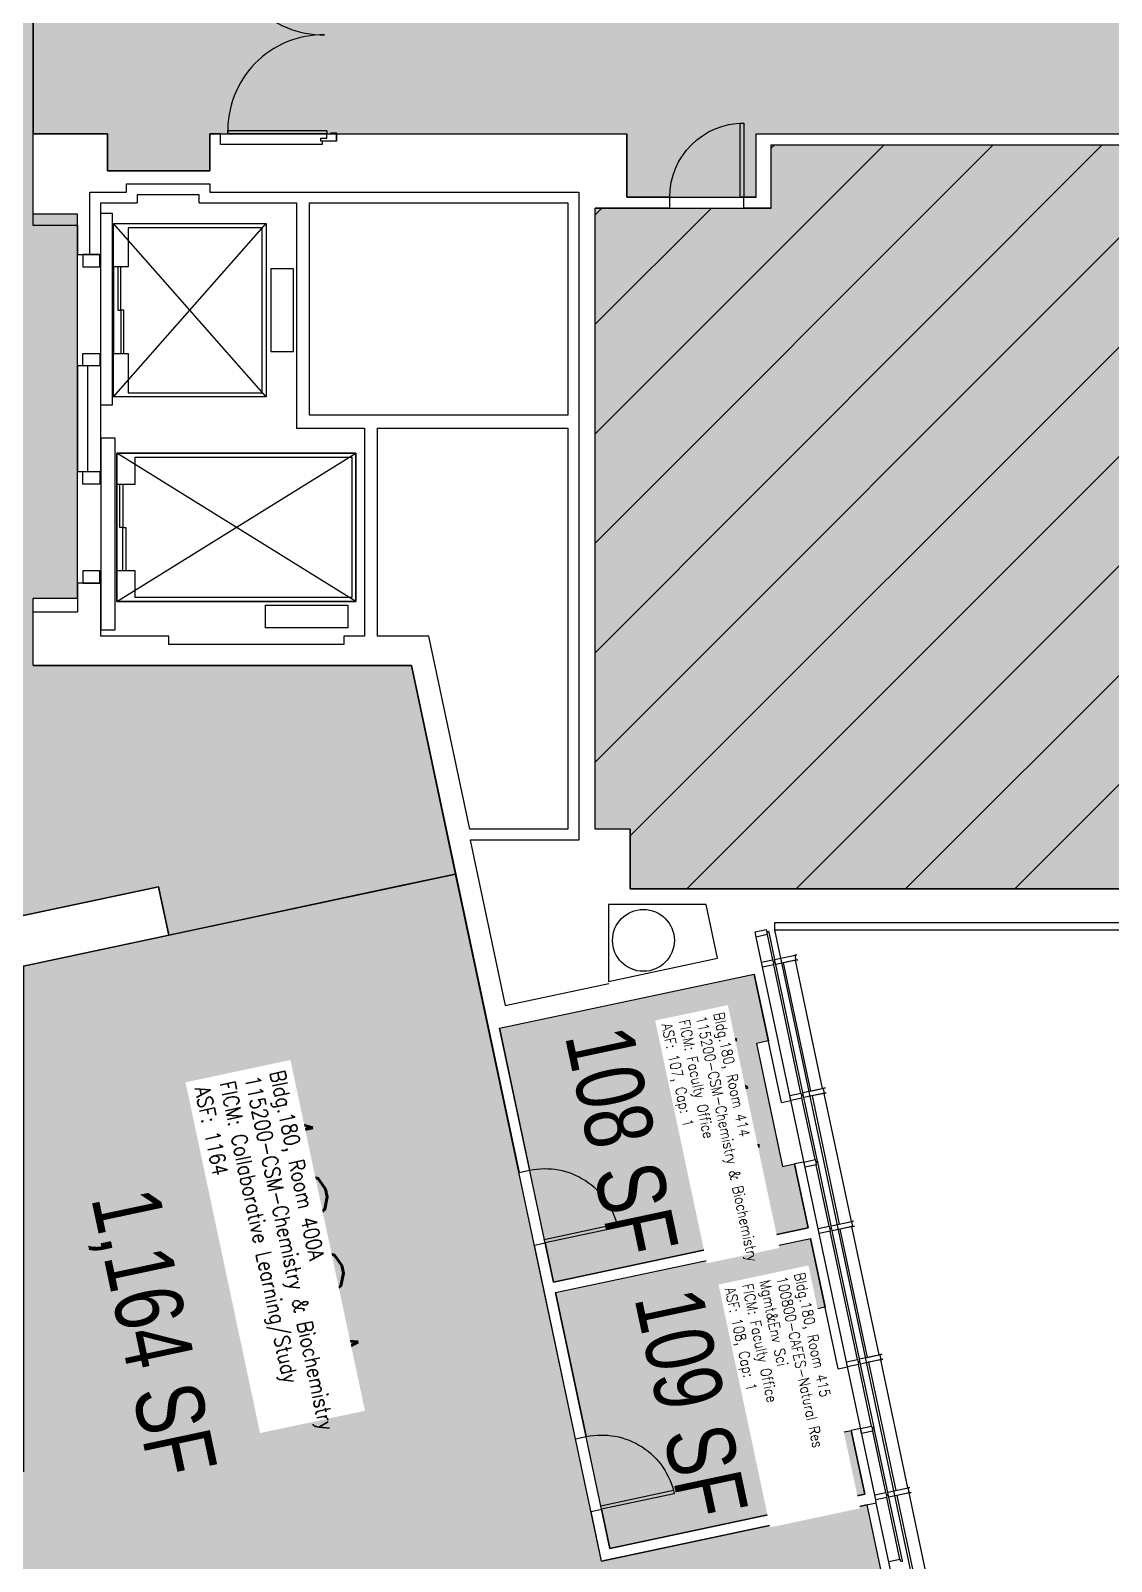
# Model space of a CAD drawing. Header units: inches. Extents: x 69211986 to 69217824, y 27675426 to 27678928.
# Drawn here: x 69215314 to 69215839, y 27677521 to 27678263 of the extents above; entities that cross this region are included whole.
import ezdxf
from ezdxf.enums import TextEntityAlignment as Align

# ---------------------------------------------------------------- set-up
doc = ezdxf.new("R2010")
doc.units = ezdxf.units.IN
doc.header["$LTSCALE"] = 0.25
doc.header["$MEASUREMENT"] = 0
doc.layers.get('0').update_dxf_attribs({"linetype": 'CONTINUOUS'})
for name, color, linetype in [('A-DOOR', 2, 'CONTINUOUS'), ('A-FLOR', 3, 'CONTINUOUS'), ('A-GLAZ', 1, 'CONTINUOUS'), ('A-IDEN-RNUM', 7, 'CONTINUOUS'), ('A-IDEN-SNUM', 4, 'CONTINUOUS'), ('A-IDEN-VNUM', 4, 'CONTINUOUS'), ('A-WALL', 5, 'CONTINUOUS'), ('AREA-ASSIGN', 7, 'CONTINUOUS'), ('AREA-GROSS', 1, 'CONTINUOUS'), ('AREA-TEXT', 3, 'CONTINUOUS'), ('Rooms-Capacity', 4, 'CONTINUOUS'), ('Rooms-Category-Color', 7, 'CONTINUOUS'), ('Rooms-College-Color', 7, 'CONTINUOUS'), ('Rooms-Department-Color', 7, 'CONTINUOUS'), ('Rooms-Division-Color', 7, 'CONTINUOUS'), ('Rooms-Information', 7, 'CONTINUOUS')]:
    doc.layers.add(name, color=color, linetype=linetype)
doc.styles.add('CP_AREA', font='arial.ttf', dxfattribs={"height": 15})
doc.styles.add('CP_ROOMSNUMBER', font='arial.ttf', dxfattribs={"height": 1})
doc.styles.add('ROOMVNUMBER', font='simplex.shx', dxfattribs={"width": 0.85})

# ---------------------------------------------------------------- blocks, each defined once
blk = doc.blocks.new('Z08D36')
at = {"linetype": 'Continuous', "lineweight": -3}
blk.add_lwpolyline([(-18, 0), (-16.25, 0), (-16.25, 36), (-18, 36)], close=True, dxfattribs=at)
blk.add_arc((-18, 0), 36, 0, 90)

msp = doc.modelspace()

# ---------------------------------------------------------------- hatches: boundary and pattern name
at = {"layer": 'Rooms-Capacity'}
h = msp.add_hatch(dxfattribs=at)
h.set_pattern_fill('ANSI31', color=256, scale=300, style=0)
h.set_pattern_definition([(45, (0, 0), (-26.516504294, 26.516504294), [])])
h.paths.add_polyline_path([(69215912.72, 27678177.34), (69215936.72, 27678177.34), (69215945.72, 27678177.34), (69216021.87, 27678177.34), (69216021.87, 27678208.09), (69216117.84, 27678208.09), (69216117.84, 27678177.34), (69216212.09, 27678177.34), (69216212.09, 27677844.72), (69216181.84, 27677844.72), (69216181.84, 27677850.72), (69216105.47, 27677850.71), (69216105.47, 27677844.72), (69215983.22, 27677844.71), (69215983.22, 27677876.22), (69215944.22, 27677876.22), (69215944.22, 27677847.34), (69215605.22, 27677847.34), (69215605.22, 27677876.22), (69215588.34, 27677876.22), (69215588.34, 27678177.34), (69215673.71, 27678177.34), (69215673.71, 27678208.09), (69215865.72, 27678208.09), (69215865.72, 27678177.34), (69215870.97, 27678177.34)])
at = {"layer": 'Rooms-Category-Color', "true_color": 0xadadad}
for points in [[(69215315.72, 27678365.72), (69215160.76, 27678365.72), (69215158.12, 27678346.93), (69215098.06, 27678346.82), (69215098.06, 27678364.82), (69214987.43, 27678364.82), (69214987.43, 27678346.84), (69214843.43, 27678346.84), (69214843.43, 27678370.84), (69214741.6, 27678370.84), (69214766.93, 27678251.19), (69214800.2, 27678263.3), (69214931.28, 27677903.17), (69214981.78, 27677764.42), (69215041.28, 27677777.12), (69215045.02, 27677759.52), (69215286.35, 27677810.81), (69215282.61, 27677828.42), (69215376.51, 27677848.38), (69215381.5, 27677824.9), (69215520.63, 27677854.51), (69215499.14, 27677955.59), (69215315.72, 27677955.59), (69215315.72, 27677988.34), (69215337.22, 27677988.34), (69215337.22, 27678174.34), (69215315.72, 27678174.34)], [(69217598.09, 27678340.09), (69217495.72, 27678340.09), (69217495.72, 27678309.34), (69217076.22, 27678309.34), (69217076.22, 27678340.09), (69216975.34, 27678340.09), (69216975.34, 27678309.34), (69216829.22, 27678309.34), (69216829.22, 27678340.09), (69216739.22, 27678340.09), (69216739.22, 27678309.34), (69216700.22, 27678309.34), (69216700.22, 27678340.09), (69216612.22, 27678340.09), (69216612.22, 27678309.34), (69216180.34, 27678309.34), (69216180.34, 27678340.09), (69216092.34, 27678340.09), (69216092.34, 27678309.34), (69215676.72, 27678309.34), (69215676.72, 27678340.09), (69215603.72, 27678340.09), (69215603.72, 27678309.34), (69215315.72, 27678309.34), (69215315.72, 27678213.34), (69215351.71, 27678213.34), (69215351.71, 27678195.34), (69215401.31, 27678195.34), (69215401.31, 27678213.34), (69215462.9, 27678213.34), (69215603.72, 27678213.34), (69215603.72, 27678182.59), (69215666.46, 27678182.59), (69215666.46, 27678213.34), (69216125.09, 27678213.34), (69216125.09, 27678182.59), (69216212.09, 27678182.59), (69216212.09, 27678213.34), (69216501.09, 27678213.34), (69216501.09, 27678182.59), (69216696.17, 27678182.59), (69216696.17, 27678213.34), (69217121.27, 27678213.34), (69217121.27, 27678182.59), (69217221.09, 27678182.59), (69217221.09, 27678213.34), (69217253.09, 27678213.34), (69217253.09, 27678177.34), (69217226.34, 27678177.34), (69217226.34, 27678155.75), (69217245.85, 27678082.95), (69217570.21, 27678169.87), (69217570.21, 27678213.34), (69217598.09, 27678213.34), (69217598.09, 27678227.22)]]:
    msp.add_hatch(color=253, dxfattribs=at).paths.add_polyline_path(points)
at = {"layer": 'Rooms-Category-Color', "true_color": 0xe3f498}
msp.add_hatch(color=61, dxfattribs=at).paths.add_polyline_path([(69215912.72, 27678177.34), (69215936.72, 27678177.34), (69215945.72, 27678177.34), (69216021.87, 27678177.34), (69216021.87, 27678208.09), (69216117.84, 27678208.09), (69216117.84, 27678177.34), (69216212.09, 27678177.34), (69216212.09, 27677844.72), (69216181.84, 27677844.72), (69216181.84, 27677850.72), (69216105.47, 27677850.71), (69216105.47, 27677844.72), (69215983.22, 27677844.71), (69215983.22, 27677876.22), (69215944.22, 27677876.22), (69215944.22, 27677847.34), (69215605.22, 27677847.34), (69215605.22, 27677876.22), (69215588.34, 27677876.22), (69215588.34, 27678177.34), (69215673.71, 27678177.34), (69215673.71, 27678208.09), (69215865.72, 27678208.09), (69215865.72, 27678177.34), (69215870.97, 27678177.34)])
at = {"layer": 'Rooms-Category-Color', "true_color": 0xffe090}
msp.add_hatch(color=41, dxfattribs=at).paths.add_polyline_path([(69215455.76, 27677840.71), (69215411.3, 27677831.25), (69215311.01, 27677809.92), (69215311.01, 27677564.89), (69215084.43, 27677482.42), (69215096.1, 27677450.35), (69215062.26, 27677438.04), (69215048.58, 27677475.63), (69214953.33, 27677440.96), (69214967.01, 27677403.37), (69214823.67, 27677351.2), (69214834.86, 27677298.53), (69215732.8, 27677489.4), (69215720.17, 27677548.82), (69215591.42, 27677521.45), (69215520.63, 27677854.51), (69215492.78, 27677848.59)])
at = {"layer": 'Rooms-Category-Color', "true_color": 0xfa9ba3}
for points in [[(69215685.06, 27677714), (69215691.63, 27677683.07), (69215568.02, 27677656.79), (69215541.88, 27677779.8), (69215665.49, 27677806.07), (69215672.38, 27677773.67), (69215666.51, 27677772.42), (69215679.19, 27677712.76)], [(69215712.5, 27677584.89), (69215719.08, 27677553.95), (69215595.46, 27677527.68), (69215569.11, 27677651.66), (69215692.73, 27677677.93), (69215699.82, 27677644.55), (69215693.95, 27677643.31), (69215706.72, 27677583.66)]]:
    msp.add_hatch(color=241, dxfattribs=at).paths.add_polyline_path(points)
at = {"layer": 'Rooms-College-Color', "true_color": 0xadadad}
for points in [[(69215315.72, 27678365.72), (69215160.76, 27678365.72), (69215158.12, 27678346.93), (69215098.06, 27678346.82), (69215098.06, 27678364.82), (69214987.43, 27678364.82), (69214987.43, 27678346.84), (69214843.43, 27678346.84), (69214843.43, 27678370.84), (69214741.6, 27678370.84), (69214766.93, 27678251.19), (69214800.2, 27678263.3), (69214931.28, 27677903.17), (69214981.78, 27677764.42), (69215041.28, 27677777.12), (69215045.02, 27677759.52), (69215286.35, 27677810.81), (69215282.61, 27677828.42), (69215376.51, 27677848.38), (69215381.5, 27677824.9), (69215520.63, 27677854.51), (69215499.14, 27677955.59), (69215315.72, 27677955.59), (69215315.72, 27677988.34), (69215337.22, 27677988.34), (69215337.22, 27678174.34), (69215315.72, 27678174.34)], [(69217598.09, 27678340.09), (69217495.72, 27678340.09), (69217495.72, 27678309.34), (69217076.22, 27678309.34), (69217076.22, 27678340.09), (69216975.34, 27678340.09), (69216975.34, 27678309.34), (69216829.22, 27678309.34), (69216829.22, 27678340.09), (69216739.22, 27678340.09), (69216739.22, 27678309.34), (69216700.22, 27678309.34), (69216700.22, 27678340.09), (69216612.22, 27678340.09), (69216612.22, 27678309.34), (69216180.34, 27678309.34), (69216180.34, 27678340.09), (69216092.34, 27678340.09), (69216092.34, 27678309.34), (69215676.72, 27678309.34), (69215676.72, 27678340.09), (69215603.72, 27678340.09), (69215603.72, 27678309.34), (69215315.72, 27678309.34), (69215315.72, 27678213.34), (69215351.71, 27678213.34), (69215351.71, 27678195.34), (69215401.31, 27678195.34), (69215401.31, 27678213.34), (69215462.9, 27678213.34), (69215603.72, 27678213.34), (69215603.72, 27678182.59), (69215666.46, 27678182.59), (69215666.46, 27678213.34), (69216125.09, 27678213.34), (69216125.09, 27678182.59), (69216212.09, 27678182.59), (69216212.09, 27678213.34), (69216501.09, 27678213.34), (69216501.09, 27678182.59), (69216696.17, 27678182.59), (69216696.17, 27678213.34), (69217121.27, 27678213.34), (69217121.27, 27678182.59), (69217221.09, 27678182.59), (69217221.09, 27678213.34), (69217253.09, 27678213.34), (69217253.09, 27678177.34), (69217226.34, 27678177.34), (69217226.34, 27678155.75), (69217245.85, 27678082.95), (69217570.21, 27678169.87), (69217570.21, 27678213.34), (69217598.09, 27678213.34), (69217598.09, 27678227.22)], [(69215685.06, 27677714), (69215691.63, 27677683.07), (69215568.02, 27677656.79), (69215541.88, 27677779.8), (69215665.49, 27677806.07), (69215672.38, 27677773.67), (69215666.51, 27677772.42), (69215679.19, 27677712.76)], [(69215712.5, 27677584.89), (69215719.08, 27677553.95), (69215595.46, 27677527.68), (69215569.11, 27677651.66), (69215692.73, 27677677.93), (69215699.82, 27677644.55), (69215693.95, 27677643.31), (69215706.72, 27677583.66)]]:
    msp.add_hatch(color=253, dxfattribs=at).paths.add_polyline_path(points)
at = {"layer": 'Rooms-College-Color', "true_color": 0xffe090}
for points in [[(69215912.72, 27678177.34), (69215936.72, 27678177.34), (69215945.72, 27678177.34), (69216021.87, 27678177.34), (69216021.87, 27678208.09), (69216117.84, 27678208.09), (69216117.84, 27678177.34), (69216212.09, 27678177.34), (69216212.09, 27677844.72), (69216181.84, 27677844.72), (69216181.84, 27677850.72), (69216105.47, 27677850.71), (69216105.47, 27677844.72), (69215983.22, 27677844.71), (69215983.22, 27677876.22), (69215944.22, 27677876.22), (69215944.22, 27677847.34), (69215605.22, 27677847.34), (69215605.22, 27677876.22), (69215588.34, 27677876.22), (69215588.34, 27678177.34), (69215673.71, 27678177.34), (69215673.71, 27678208.09), (69215865.72, 27678208.09), (69215865.72, 27678177.34), (69215870.97, 27678177.34)], [(69215455.76, 27677840.71), (69215411.3, 27677831.25), (69215311.01, 27677809.92), (69215311.01, 27677564.89), (69215084.43, 27677482.42), (69215096.1, 27677450.35), (69215062.26, 27677438.04), (69215048.58, 27677475.63), (69214953.33, 27677440.96), (69214967.01, 27677403.37), (69214823.67, 27677351.2), (69214834.86, 27677298.53), (69215732.8, 27677489.4), (69215720.17, 27677548.82), (69215591.42, 27677521.45), (69215520.63, 27677854.51), (69215492.78, 27677848.59)]]:
    msp.add_hatch(color=41, dxfattribs=at).paths.add_polyline_path(points)
at = {"layer": 'Rooms-Department-Color', "true_color": 0xacacac}
for points in [[(69215315.72, 27678365.72), (69215160.76, 27678365.72), (69215158.12, 27678346.93), (69215098.06, 27678346.82), (69215098.06, 27678364.82), (69214987.43, 27678364.82), (69214987.43, 27678346.84), (69214843.43, 27678346.84), (69214843.43, 27678370.84), (69214741.6, 27678370.84), (69214766.93, 27678251.19), (69214800.2, 27678263.3), (69214931.28, 27677903.17), (69214981.78, 27677764.42), (69215041.28, 27677777.12), (69215045.02, 27677759.52), (69215286.35, 27677810.81), (69215282.61, 27677828.42), (69215376.51, 27677848.38), (69215381.5, 27677824.9), (69215520.63, 27677854.51), (69215499.14, 27677955.59), (69215315.72, 27677955.59), (69215315.72, 27677988.34), (69215337.22, 27677988.34), (69215337.22, 27678174.34), (69215315.72, 27678174.34)], [(69217598.09, 27678340.09), (69217495.72, 27678340.09), (69217495.72, 27678309.34), (69217076.22, 27678309.34), (69217076.22, 27678340.09), (69216975.34, 27678340.09), (69216975.34, 27678309.34), (69216829.22, 27678309.34), (69216829.22, 27678340.09), (69216739.22, 27678340.09), (69216739.22, 27678309.34), (69216700.22, 27678309.34), (69216700.22, 27678340.09), (69216612.22, 27678340.09), (69216612.22, 27678309.34), (69216180.34, 27678309.34), (69216180.34, 27678340.09), (69216092.34, 27678340.09), (69216092.34, 27678309.34), (69215676.72, 27678309.34), (69215676.72, 27678340.09), (69215603.72, 27678340.09), (69215603.72, 27678309.34), (69215315.72, 27678309.34), (69215315.72, 27678213.34), (69215351.71, 27678213.34), (69215351.71, 27678195.34), (69215401.31, 27678195.34), (69215401.31, 27678213.34), (69215462.9, 27678213.34), (69215603.72, 27678213.34), (69215603.72, 27678182.59), (69215666.46, 27678182.59), (69215666.46, 27678213.34), (69216125.09, 27678213.34), (69216125.09, 27678182.59), (69216212.09, 27678182.59), (69216212.09, 27678213.34), (69216501.09, 27678213.34), (69216501.09, 27678182.59), (69216696.17, 27678182.59), (69216696.17, 27678213.34), (69217121.27, 27678213.34), (69217121.27, 27678182.59), (69217221.09, 27678182.59), (69217221.09, 27678213.34), (69217253.09, 27678213.34), (69217253.09, 27678177.34), (69217226.34, 27678177.34), (69217226.34, 27678155.75), (69217245.85, 27678082.95), (69217570.21, 27678169.87), (69217570.21, 27678213.34), (69217598.09, 27678213.34), (69217598.09, 27678227.22)]]:
    msp.add_hatch(color=253, dxfattribs=at).paths.add_polyline_path(points)
at = {"layer": 'Rooms-Department-Color', "true_color": 0xffe090}
for points in [[(69215912.72, 27678177.34), (69215936.72, 27678177.34), (69215945.72, 27678177.34), (69216021.87, 27678177.34), (69216021.87, 27678208.09), (69216117.84, 27678208.09), (69216117.84, 27678177.34), (69216212.09, 27678177.34), (69216212.09, 27677844.72), (69216181.84, 27677844.72), (69216181.84, 27677850.72), (69216105.47, 27677850.71), (69216105.47, 27677844.72), (69215983.22, 27677844.71), (69215983.22, 27677876.22), (69215944.22, 27677876.22), (69215944.22, 27677847.34), (69215605.22, 27677847.34), (69215605.22, 27677876.22), (69215588.34, 27677876.22), (69215588.34, 27678177.34), (69215673.71, 27678177.34), (69215673.71, 27678208.09), (69215865.72, 27678208.09), (69215865.72, 27678177.34), (69215870.97, 27678177.34)], [(69215455.76, 27677840.71), (69215411.3, 27677831.25), (69215311.01, 27677809.92), (69215311.01, 27677564.89), (69215084.43, 27677482.42), (69215096.1, 27677450.35), (69215062.26, 27677438.04), (69215048.58, 27677475.63), (69214953.33, 27677440.96), (69214967.01, 27677403.37), (69214823.67, 27677351.2), (69214834.86, 27677298.53), (69215732.8, 27677489.4), (69215720.17, 27677548.82), (69215591.42, 27677521.45), (69215520.63, 27677854.51), (69215492.78, 27677848.59)], [(69215685.06, 27677714), (69215691.63, 27677683.07), (69215568.02, 27677656.79), (69215541.88, 27677779.8), (69215665.49, 27677806.07), (69215672.38, 27677773.67), (69215666.51, 27677772.42), (69215679.19, 27677712.76)]]:
    msp.add_hatch(color=41, dxfattribs=at).paths.add_polyline_path(points)
at = {"layer": 'Rooms-Department-Color', "true_color": 0xe3c5e1}
msp.add_hatch(color=254, dxfattribs=at).paths.add_polyline_path([(69215712.5, 27677584.89), (69215719.08, 27677553.95), (69215595.46, 27677527.68), (69215569.11, 27677651.66), (69215692.73, 27677677.93), (69215699.82, 27677644.55), (69215693.95, 27677643.31), (69215706.72, 27677583.66)])
at = {"layer": 'Rooms-Division-Color', "true_color": 0xadadad}
for points in [[(69215315.72, 27678365.72), (69215160.76, 27678365.72), (69215158.12, 27678346.93), (69215098.06, 27678346.82), (69215098.06, 27678364.82), (69214987.43, 27678364.82), (69214987.43, 27678346.84), (69214843.43, 27678346.84), (69214843.43, 27678370.84), (69214741.6, 27678370.84), (69214766.93, 27678251.19), (69214800.2, 27678263.3), (69214931.28, 27677903.17), (69214981.78, 27677764.42), (69215041.28, 27677777.12), (69215045.02, 27677759.52), (69215286.35, 27677810.81), (69215282.61, 27677828.42), (69215376.51, 27677848.38), (69215381.5, 27677824.9), (69215520.63, 27677854.51), (69215499.14, 27677955.59), (69215315.72, 27677955.59), (69215315.72, 27677988.34), (69215337.22, 27677988.34), (69215337.22, 27678174.34), (69215315.72, 27678174.34)], [(69217598.09, 27678340.09), (69217495.72, 27678340.09), (69217495.72, 27678309.34), (69217076.22, 27678309.34), (69217076.22, 27678340.09), (69216975.34, 27678340.09), (69216975.34, 27678309.34), (69216829.22, 27678309.34), (69216829.22, 27678340.09), (69216739.22, 27678340.09), (69216739.22, 27678309.34), (69216700.22, 27678309.34), (69216700.22, 27678340.09), (69216612.22, 27678340.09), (69216612.22, 27678309.34), (69216180.34, 27678309.34), (69216180.34, 27678340.09), (69216092.34, 27678340.09), (69216092.34, 27678309.34), (69215676.72, 27678309.34), (69215676.72, 27678340.09), (69215603.72, 27678340.09), (69215603.72, 27678309.34), (69215315.72, 27678309.34), (69215315.72, 27678213.34), (69215351.71, 27678213.34), (69215351.71, 27678195.34), (69215401.31, 27678195.34), (69215401.31, 27678213.34), (69215462.9, 27678213.34), (69215603.72, 27678213.34), (69215603.72, 27678182.59), (69215666.46, 27678182.59), (69215666.46, 27678213.34), (69216125.09, 27678213.34), (69216125.09, 27678182.59), (69216212.09, 27678182.59), (69216212.09, 27678213.34), (69216501.09, 27678213.34), (69216501.09, 27678182.59), (69216696.17, 27678182.59), (69216696.17, 27678213.34), (69217121.27, 27678213.34), (69217121.27, 27678182.59), (69217221.09, 27678182.59), (69217221.09, 27678213.34), (69217253.09, 27678213.34), (69217253.09, 27678177.34), (69217226.34, 27678177.34), (69217226.34, 27678155.75), (69217245.85, 27678082.95), (69217570.21, 27678169.87), (69217570.21, 27678213.34), (69217598.09, 27678213.34), (69217598.09, 27678227.22)]]:
    msp.add_hatch(color=253, dxfattribs=at).paths.add_polyline_path(points)
at = {"layer": 'Rooms-Division-Color', "true_color": 0xffe090}
for points in [[(69215912.72, 27678177.34), (69215936.72, 27678177.34), (69215945.72, 27678177.34), (69216021.87, 27678177.34), (69216021.87, 27678208.09), (69216117.84, 27678208.09), (69216117.84, 27678177.34), (69216212.09, 27678177.34), (69216212.09, 27677844.72), (69216181.84, 27677844.72), (69216181.84, 27677850.72), (69216105.47, 27677850.71), (69216105.47, 27677844.72), (69215983.22, 27677844.71), (69215983.22, 27677876.22), (69215944.22, 27677876.22), (69215944.22, 27677847.34), (69215605.22, 27677847.34), (69215605.22, 27677876.22), (69215588.34, 27677876.22), (69215588.34, 27678177.34), (69215673.71, 27678177.34), (69215673.71, 27678208.09), (69215865.72, 27678208.09), (69215865.72, 27678177.34), (69215870.97, 27678177.34)], [(69215455.76, 27677840.71), (69215411.3, 27677831.25), (69215311.01, 27677809.92), (69215311.01, 27677564.89), (69215084.43, 27677482.42), (69215096.1, 27677450.35), (69215062.26, 27677438.04), (69215048.58, 27677475.63), (69214953.33, 27677440.96), (69214967.01, 27677403.37), (69214823.67, 27677351.2), (69214834.86, 27677298.53), (69215732.8, 27677489.4), (69215720.17, 27677548.82), (69215591.42, 27677521.45), (69215520.63, 27677854.51), (69215492.78, 27677848.59)], [(69215685.06, 27677714), (69215691.63, 27677683.07), (69215568.02, 27677656.79), (69215541.88, 27677779.8), (69215665.49, 27677806.07), (69215672.38, 27677773.67), (69215666.51, 27677772.42), (69215679.19, 27677712.76)]]:
    msp.add_hatch(color=41, dxfattribs=at).paths.add_polyline_path(points)
at = {"layer": 'Rooms-Division-Color', "true_color": 0xe3c5e1}
msp.add_hatch(color=254, dxfattribs=at).paths.add_polyline_path([(69215712.5, 27677584.89), (69215719.08, 27677553.95), (69215595.46, 27677527.68), (69215569.11, 27677651.66), (69215692.73, 27677677.93), (69215699.82, 27677644.55), (69215693.95, 27677643.31), (69215706.72, 27677583.66)])

# ---------------------------------------------------------------- linework, layer by layer
at = {"layer": 'A-DOOR'}
for points in [[(69215410.12, 27678215.03), (69215458.12, 27678215.03), (69215458.12, 27678213.28), (69215410.12, 27678213.28)], [(69215455.28, 27678209.84), (69215455.28, 27678211.22), (69215458.12, 27678211.22), (69215458.12, 27678213.28), (69215460.06, 27678213.28), (69215460.06, 27678213.84), (69215462.9, 27678213.84), (69215462.9, 27678209.84)]]:
    msp.add_lwpolyline(points, close=True, dxfattribs=at)
for centre, start, end in [((69215456.38, 27678307.63), 177.87824, 270.8787), ((69215456.38, 27678215.06), 89.1213, 182.12176)]:
    msp.add_arc(centre, 46.29, start, end, dxfattribs=at)
at = {"layer": 'A-FLOR'}
for p, q in [((69215428.72, 27678085.84), (69215354.72, 27678169.84)), ((69215354.72, 27678085.84), (69215428.72, 27678169.84)), ((69215354.72, 27678148.84), (69215354.72, 27678106.84)), ((69215356.22, 27677986.59), (69215472.22, 27678058.59)), ((69215472.22, 27677986.59), (69215356.22, 27678058.59)), ((69215356.22, 27678043.59), (69215356.22, 27678001.59))]:
    msp.add_line(p, q, dxfattribs=at)
for points in [[(69215348.47, 27678109.84), (69215348.47, 27678174.84), (69215353.97, 27678174.84), (69215353.97, 27678081.84), (69215348.47, 27678081.84), (69215348.47, 27678109.84)], [(69215348.47, 27678045.84), (69215348.47, 27677972.84), (69215355.47, 27677972.84), (69215355.47, 27678065.84), (69215348.47, 27678065.84), (69215348.47, 27678045.84)]]:
    msp.add_lwpolyline(points, dxfattribs=at)
for points in [[(69215361.72, 27678148.84), (69215354.72, 27678148.84), (69215354.72, 27678169.84), (69215428.72, 27678169.84), (69215428.72, 27678085.84), (69215354.72, 27678085.84), (69215354.72, 27678106.84), (69215361.72, 27678106.84), (69215361.72, 27678087.84), (69215426.72, 27678087.84), (69215426.72, 27678167.84), (69215361.72, 27678167.84), (69215361.72, 27678148.84)], [(69215354.72, 27678169.84), (69215428.72, 27678169.84), (69215428.72, 27678085.84), (69215354.72, 27678085.84)], [(69215339.72, 27678148.84), (69215347.97, 27678148.84), (69215347.97, 27678154.84), (69215339.72, 27678154.84)], [(69215358.22, 27678148.84), (69215356.72, 27678148.84), (69215356.72, 27678127.84), (69215358.22, 27678127.84)], [(69215430.97, 27678147.84), (69215430.97, 27678107.84), (69215441.97, 27678107.84), (69215441.97, 27678147.84)], [(69215430.97, 27678147.84), (69215430.97, 27678107.84), (69215441.97, 27678107.84), (69215441.97, 27678147.84)], [(69215359.72, 27678127.84), (69215358.22, 27678127.84), (69215358.22, 27678106.84), (69215359.72, 27678106.84)], [(69215339.72, 27678106.84), (69215347.97, 27678106.84), (69215347.97, 27678100.84), (69215339.72, 27678100.84)], [(69215472.22, 27678058.59), (69215356.22, 27678058.59), (69215356.22, 27678043.59), (69215365.22, 27678043.59), (69215365.22, 27678056.59), (69215470.22, 27678056.59), (69215470.22, 27677988.59), (69215365.22, 27677988.59), (69215365.22, 27678001.59), (69215356.22, 27678001.59), (69215356.22, 27677986.59), (69215472.22, 27677986.59)], [(69215356.22, 27678058.59), (69215472.22, 27678058.59), (69215472.22, 27677986.59), (69215356.22, 27677986.59)], [(69215339.72, 27678049.59), (69215347.97, 27678049.59), (69215347.97, 27678043.59), (69215339.72, 27678043.59)], [(69215357.72, 27678043.59), (69215359.22, 27678043.59), (69215359.22, 27678022.59), (69215357.72, 27678022.59)], [(69215359.22, 27678022.59), (69215360.72, 27678022.59), (69215360.72, 27678001.59), (69215359.22, 27678001.59)], [(69215339.72, 27677995.59), (69215347.97, 27677995.59), (69215347.97, 27678001.59), (69215339.72, 27678001.59)], [(69215428.36, 27677984.84), (69215468.36, 27677984.84), (69215468.36, 27677973.84), (69215428.36, 27677973.84)]]:
    msp.add_lwpolyline(points, close=True, dxfattribs=at)
at = {"layer": 'A-GLAZ'}
for p, q in [((69215724.41, 27677551.13), (69215666.4, 27677824.02)), ((69215671.78, 27677825.17), (69215674.38, 27677812.94)), ((69215672.55, 27677826.35), (69215675.36, 27677813.15)), ((69215688.1, 27677748.39), (69215674.9, 27677810.5)), ((69215689.08, 27677748.6), (69215675.88, 27677810.71)), ((69215683.24, 27677744.8), (69215682.72, 27677747.24)), ((69215694.96, 27677716.11), (69215688.62, 27677745.94)), ((69215696.15, 27677715.34), (69215689.6, 27677746.15)), ((69215689.58, 27677714.96), (69215694.96, 27677716.11)), ((69215690.1, 27677712.52), (69215689.58, 27677714.96)), ((69215695.48, 27677713.66), (69215690.1, 27677712.52)), ((69215694.96, 27677716.11), (69215695.17, 27677715.13)), ((69215695.17, 27677715.13), (69215696.15, 27677715.34)), ((69215696.25, 27677714.85), (69215695.27, 27677714.64)), ((69215695.27, 27677714.64), (69215695.48, 27677713.66)), ((69215701.82, 27677683.83), (69215695.48, 27677713.66)), ((69215696.15, 27677715.34), (69215696.25, 27677714.85)), ((69215702.8, 27677684.04), (69215696.25, 27677714.85)), ((69215715.55, 27677619.27), (69215702.34, 27677681.38)), ((69215716.52, 27677619.48), (69215703.32, 27677681.59)), ((69215710.69, 27677615.68), (69215710.17, 27677618.13)), ((69215722.41, 27677586.99), (69215716.07, 27677616.83)), ((69215723.59, 27677586.22), (69215717.04, 27677617.03)), ((69215717.03, 27677585.85), (69215722.41, 27677586.99)), ((69215717.55, 27677583.4), (69215717.03, 27677585.85)), ((69215717.55, 27677583.4), (69215717.03, 27677585.85)), ((69215722.93, 27677584.55), (69215717.55, 27677583.4)), ((69215722.41, 27677586.99), (69215722.61, 27677586.01)), ((69215722.61, 27677586.01), (69215723.59, 27677586.22)), ((69215723.7, 27677585.73), (69215722.72, 27677585.53)), ((69215722.72, 27677585.53), (69215722.93, 27677584.55)), ((69215729.27, 27677554.71), (69215722.93, 27677584.55)), ((69215723.7, 27677585.73), (69215723.59, 27677586.22)), ((69215730.25, 27677554.92), (69215723.7, 27677585.73)), ((69215737.32, 27677490.36), (69215724.69, 27677549.78)), ((69215736.13, 27677522.44), (69215729.79, 27677552.27)), ((69215737.31, 27677521.66), (69215730.77, 27677552.48)), ((69215730.75, 27677521.29), (69215736.13, 27677522.44)), ((69215736.13, 27677522.44), (69215736.34, 27677521.46)), ((69215736.34, 27677521.46), (69215737.31, 27677521.66)), ((69215737.42, 27677521.18), (69215737.31, 27677521.66))]:
    msp.add_line(p, q, dxfattribs=at)
for points in [[(69215343.22, 27678154.84), (69215343.22, 27678185.09), (69215360.97, 27678185.09)], [(69215360.97, 27678185.09), (69215360.97, 27678189.09), (69215401.47, 27678189.09), (69215401.47, 27678185.09)], [(69215401.47, 27678185.09), (69215580.34, 27678185.09), (69215580.34, 27677870.97), (69215527.61, 27677870.97), (69215544.64, 27677790.86), (69215594.92, 27677801.55)], [(69215342.22, 27678049.59), (69215342.22, 27678100.84)]]:
    msp.add_lwpolyline(points, dxfattribs=at)
for points in [[(69215672.55, 27677826.35), (69215671.57, 27677826.15), (69215671.78, 27677825.17), (69215666.4, 27677824.02), (69215665.88, 27677826.47), (69215671.26, 27677827.61), (69215671.47, 27677826.63), (69215672.45, 27677826.84)], [(69215669.52, 27677809.36), (69215669, 27677811.8), (69215674.38, 27677812.94), (69215674.59, 27677811.97), (69215675.57, 27677812.17), (69215675.36, 27677813.15), (69215686.12, 27677815.44), (69215685.14, 27677815.23), (69215685.66, 27677812.79), (69215686.64, 27677812.99), (69215675.88, 27677810.71), (69215675.67, 27677811.69), (69215674.69, 27677811.48), (69215674.9, 27677810.5)], [(69215698.62, 27677750.62), (69215685.41, 27677812.73), (69215679.54, 27677811.49), (69215692.75, 27677749.37)], [(69215683.24, 27677744.8), (69215682.72, 27677747.24), (69215688.1, 27677748.39), (69215688.31, 27677747.41), (69215689.29, 27677747.62), (69215689.08, 27677748.6), (69215699.84, 27677750.88), (69215698.86, 27677750.67), (69215699.38, 27677748.23), (69215700.36, 27677748.44), (69215689.6, 27677746.15), (69215689.39, 27677747.13), (69215688.41, 27677746.92), (69215688.62, 27677745.94)], [(69215712.58, 27677686.12), (69215699.38, 27677748.23), (69215693.51, 27677746.98), (69215706.71, 27677684.87)], [(69215696.96, 27677680.24), (69215696.44, 27677682.69), (69215701.82, 27677683.83), (69215702.03, 27677682.85), (69215703.01, 27677683.06), (69215702.8, 27677684.04), (69215713.56, 27677686.32), (69215712.58, 27677686.12), (69215713.1, 27677683.67), (69215714.08, 27677683.88), (69215703.32, 27677681.59), (69215703.11, 27677682.57), (69215702.14, 27677682.36), (69215702.34, 27677681.38)], [(69215726.06, 27677621.51), (69215712.86, 27677683.62), (69215706.99, 27677682.37), (69215720.19, 27677620.26)], [(69215710.69, 27677615.68), (69215710.17, 27677618.13), (69215715.55, 27677619.27), (69215715.75, 27677618.29), (69215716.73, 27677618.5), (69215716.52, 27677619.48), (69215727.28, 27677621.77), (69215726.31, 27677621.56), (69215726.82, 27677619.11), (69215727.8, 27677619.32), (69215717.04, 27677617.03), (69215716.84, 27677618.01), (69215715.86, 27677617.8), (69215716.07, 27677616.83)], [(69215740.03, 27677557), (69215726.82, 27677619.11), (69215720.96, 27677617.87), (69215734.16, 27677555.75)], [(69215724.41, 27677551.13), (69215723.89, 27677553.57), (69215729.27, 27677554.71), (69215729.48, 27677553.74), (69215730.45, 27677553.94), (69215730.25, 27677554.92), (69215741.01, 27677557.21), (69215740.03, 27677557), (69215740.55, 27677554.56), (69215741.53, 27677554.76), (69215730.77, 27677552.48), (69215730.56, 27677553.45), (69215729.58, 27677553.25), (69215729.79, 27677552.27)], [(69215753.75, 27677492.44), (69215740.55, 27677554.56), (69215734.68, 27677553.31), (69215747.88, 27677491.2)]]:
    msp.add_lwpolyline(points, close=True, dxfattribs=at)
at = {"layer": 'A-WALL'}
for p, q in [((69215315.72, 27678168.84), (69215315.72, 27678213.34)), ((69215351.71, 27678213.34), (69215315.72, 27678213.34)), ((69215401.31, 27678213.34), (69215401.31, 27678195.34)), ((69215462.9, 27678213.34), (69215603.72, 27678213.34)), ((69215462.9, 27678209.84), (69215462.9, 27678213.34)), ((69215603.72, 27678182.59), (69215603.72, 27678213.34)), ((69215666.46, 27678182.59), (69215666.46, 27678213.34)), ((69215666.46, 27678213.34), (69216125.09, 27678213.34)), ((69215673.71, 27678177.34), (69215673.71, 27678208.09)), ((69215673.71, 27678208.09), (69215865.71, 27678208.09)), ((69215401.31, 27678195.34), (69215351.71, 27678195.34)), ((69215624.46, 27678177.34), (69215588.34, 27678177.34)), ((69215588.34, 27677876.22), (69215588.34, 27678177.34)), ((69215624.46, 27678182.59), (69215603.72, 27678182.59)), ((69215624.46, 27678177.34), (69215624.46, 27678182.59)), ((69215660.46, 27678177.34), (69215660.46, 27678182.59)), ((69215666.46, 27678182.59), (69215660.46, 27678182.59)), ((69215673.71, 27678177.34), (69215660.46, 27678177.34)), ((69215337.22, 27678168.84), (69215315.72, 27678168.84)), ((69215337.22, 27678168.84), (69215337.22, 27678154.84)), ((69215337.22, 27678154.84), (69215348.47, 27678154.84)), ((69215348.47, 27677995.59), (69215337.22, 27677995.59)), ((69215337.22, 27677995.59), (69215337.22, 27677981.59)), ((69215348.47, 27677973.84), (69215348.47, 27677995.59)), ((69215315.72, 27677981.59), (69215337.22, 27677981.59)), ((69215315.72, 27677955.59), (69215315.72, 27677981.59)), ((69215315.72, 27677955.59), (69215499.14, 27677955.59)), ((69215499.14, 27677955.59), (69215551.37, 27677709.87)), ((69215605.22, 27677876.22), (69215588.34, 27677876.22)), ((69215605.22, 27677876.22), (69215605.22, 27677847.34)), ((69215605.22, 27677847.34), (69215944.22, 27677847.34)), ((69215675.38, 27677831.09), (69216107.47, 27677831.09)), ((69215675.38, 27677827.47), (69215675.38, 27677831.09)), ((69215675.38, 27677827.47), (69216107.53, 27677827.47)), ((69215541.88, 27677779.8), (69215665.49, 27677806.07)), ((69215678.72, 27677743.84), (69215665.49, 27677806.07)), ((69215541.88, 27677779.8), (69215556.51, 27677710.96)), ((69215678.72, 27677743.84), (69215683.24, 27677744.8)), ((69215551.37, 27677709.87), (69215556.51, 27677710.96)), ((69215689.58, 27677714.96), (69215685.06, 27677714)), ((69215691.63, 27677683.07), (69215685.06, 27677714)), ((69215568.02, 27677656.79), (69215691.63, 27677683.07)), ((69215558.86, 27677674.65), (69215563.99, 27677675.75)), ((69215578.82, 27677580.75), (69215558.86, 27677674.65)), ((69215563.99, 27677675.75), (69215568.02, 27677656.79)), ((69215569.11, 27677651.66), (69215692.73, 27677677.93)), ((69215706.16, 27677614.72), (69215692.73, 27677677.93)), ((69215569.11, 27677651.66), (69215583.95, 27677581.84)), ((69215706.16, 27677614.72), (69215710.69, 27677615.68)), ((69215717.03, 27677585.85), (69215712.5, 27677584.89)), ((69215719.08, 27677553.95), (69215712.5, 27677584.89)), ((69215578.82, 27677580.75), (69215583.95, 27677581.84)), ((69215595.47, 27677527.68), (69215719.08, 27677553.95)), ((69215586.3, 27677545.54), (69215591.44, 27677546.63)), ((69215591.42, 27677521.45), (69215724.69, 27677549.78)), ((69215591.44, 27677546.63), (69215595.47, 27677527.68)), ((69215724.69, 27677549.78), (69215724.41, 27677551.13)), ((69215591.42, 27677521.45), (69215586.3, 27677545.54))]:
    msp.add_line(p, q, dxfattribs=at)
for points in [[(69215351.72, 27678195.34), (69215351.72, 27678213.34)], [(69215462.9, 27678209.84), (69215455.84, 27678209.84), (69215455.84, 27678208.22), (69215406.56, 27678208.22), (69215406.56, 27678213.34), (69215401.31, 27678213.34), (69215401.31, 27678213.34)], [(69215348.47, 27678154.84), (69215348.47, 27678179.84), (69215366.22, 27678179.84)], [(69215396.22, 27678179.84), (69215443.47, 27678179.84), (69215443.47, 27678070.72), (69215476.47, 27678070.72), (69215476.47, 27677969.84), (69215466.47, 27677969.84), (69215466.47, 27677965.84), (69215381.47, 27677965.84), (69215381.47, 27677969.84), (69215348.47, 27677969.84), (69215348.47, 27677995.59)], [(69215396.22, 27678179.84), (69215396.22, 27678183.84), (69215366.22, 27678183.84), (69215366.22, 27678179.84)], [(69215507.62, 27677969.84), (69215482.72, 27677969.84), (69215482.72, 27678070.72), (69215575.09, 27678070.72), (69215575.09, 27677876.22), (69215527.52, 27677876.22), (69215507.62, 27677969.84)], [(69215594.72, 27677839.72), (69215594.72, 27677802.53), (69215647.62, 27677813.77), (69215642.11, 27677839.72), (69215594.72, 27677839.72)]]:
    msp.add_lwpolyline(points, dxfattribs=at)
for points in [[(69215449.72, 27678179.84), (69215575.09, 27678179.84), (69215575.09, 27678076.97), (69215449.72, 27678076.97)], [(69215337.22, 27678049.59), (69215348.47, 27678049.59), (69215348.47, 27678100.84), (69215337.22, 27678100.84)], [(69214981.78, 27677764.42), (69214990.05, 27677741.7), (69215381.5, 27677824.9), (69215376.51, 27677848.38), (69215282.61, 27677828.42), (69215286.35, 27677810.81), (69215045.02, 27677759.52), (69215041.28, 27677777.12)]]:
    msp.add_lwpolyline(points, close=True, dxfattribs=at)
msp.add_circle((69215611.72, 27677822.4), 15, dxfattribs=at)
at = {"layer": 'AREA-ASSIGN'}
for points in [[(69214741.6, 27678370.84), (69214766.93, 27678251.19), (69214800.2, 27678263.3), (69214931.28, 27677903.17), (69214981.78, 27677764.42), (69215041.28, 27677777.12), (69215045.02, 27677759.52), (69215286.35, 27677810.81), (69215282.61, 27677828.42), (69215376.51, 27677848.38), (69215381.5, 27677824.9), (69215520.63, 27677854.51), (69215499.14, 27677955.59), (69215315.72, 27677955.59), (69215315.72, 27677988.34), (69215337.22, 27677988.34), (69215337.22, 27678174.34), (69215315.72, 27678174.34), (69215315.72, 27678365.72)], [(69216092.34, 27678309.34), (69215676.72, 27678309.34), (69215676.72, 27678340.09), (69215603.72, 27678340.09), (69215603.72, 27678309.34), (69215315.72, 27678309.34), (69215315.72, 27678213.34), (69215351.71, 27678213.34), (69215351.71, 27678195.34), (69215401.31, 27678195.34), (69215401.31, 27678213.34), (69215462.9, 27678213.34), (69215603.72, 27678213.34), (69215603.72, 27678182.59), (69215666.46, 27678182.59), (69215666.46, 27678213.34), (69216125.09, 27678213.34)], [(69215944.22, 27677847.34), (69215605.22, 27677847.34), (69215605.22, 27677876.22), (69215588.34, 27677876.22), (69215588.34, 27678177.34), (69215673.71, 27678177.34), (69215673.71, 27678208.09), (69215865.72, 27678208.09)]]:
    msp.add_lwpolyline(points, dxfattribs=at)
for points in [[(69215455.76, 27677840.71), (69215411.3, 27677831.25), (69215311.01, 27677809.92), (69215311.01, 27677564.89), (69215084.43, 27677482.42), (69215096.1, 27677450.35), (69215062.26, 27677438.04), (69215048.58, 27677475.63), (69214953.33, 27677440.96), (69214967.01, 27677403.37), (69214823.67, 27677351.2), (69214834.86, 27677298.53), (69215732.8, 27677489.4), (69215720.17, 27677548.82), (69215591.42, 27677521.45), (69215520.63, 27677854.51), (69215520.63, 27677854.51), (69215492.78, 27677848.59)], [(69215685.06, 27677714), (69215691.63, 27677683.07), (69215568.02, 27677656.79), (69215541.88, 27677779.8), (69215665.49, 27677806.07), (69215672.38, 27677773.67), (69215666.51, 27677772.42), (69215679.19, 27677712.76), (69215685.06, 27677714)], [(69215712.5, 27677584.89), (69215719.08, 27677553.95), (69215595.46, 27677527.68), (69215569.11, 27677651.66), (69215692.73, 27677677.93), (69215699.82, 27677644.55), (69215693.95, 27677643.31), (69215706.72, 27677583.66), (69215712.5, 27677584.89)]]:
    msp.add_lwpolyline(points, close=True, dxfattribs=at)
at = {"layer": 'AREA-GROSS'}
msp.add_lwpolyline([(69214119.16, 27677082.01), (69214601.57, 27677257.59), (69214597.47, 27677268.87), (69214810.26, 27677346.32), (69214851.14, 27677154.01), (69215233.89, 27677235.37), (69215173.32, 27677520.36), (69215082.63, 27677487.36), (69214990.05, 27677741.7), (69215305.76, 27677808.8), (69215305.76, 27677568.57), (69215174.26, 27677520.71), (69215234.87, 27677235.57), (69215776.71, 27677350.75), (69215675.38, 27677827.47), (69217247.53, 27677827.47)], dxfattribs=at)

# ---------------------------------------------------------------- block references
at = {"layer": 'A-DOOR', "xscale": -1}
msp.add_blockref('Z08D36', (69215642.46, 27678182.59), dxfattribs=at)
at = {"layer": 'A-DOOR', "xscale": -1, "rotation": 281.9999999927165}
for p in [(69215560.25, 27677693.35), (69215587.7, 27677564.24)]:
    msp.add_blockref('Z08D36', p, dxfattribs=at)

# ---------------------------------------------------------------- texts
at = {"layer": 'A-IDEN-RNUM', "style": 'CP_ROOMSNUMBER'}
for s, p in [('0414-00', (69215632.52, 27677742.42)), ('0400-A0', (69215424.47, 27677671.73)), ('0415-00', (69215663.11, 27677615.14))]:
    msp.add_text(s, height=1, dxfattribs=at).set_placement(p, align=Align.MIDDLE)
at = {"layer": 'A-IDEN-SNUM', "style": 'CP_ROOMSNUMBER'}
for s, p in [('1800041400', (69215632.52, 27677742.42)), ('18000400A0', (69215424.47, 27677671.73)), ('1800041500', (69215663.11, 27677615.14))]:
    msp.add_text(s, height=1, dxfattribs=at).set_placement(p, align=Align.MIDDLE)
at = {"layer": 'A-IDEN-VNUM', "style": 'ROOMVNUMBER', "width": 0.85}
for s, height, p in [('414', 36, (69215644.13, 27677748.59)), ('400A', 52, (69215436.08, 27677677.91)), ('415', 36, (69215674.71, 27677621.32))]:
    msp.add_text(s, height=height, rotation=282, dxfattribs=at).set_placement(p, align=Align.MIDDLE)
at = {"layer": 'AREA-TEXT', "style": 'CP_AREA', "width": 0.75}
for s, p in [('108 SF', (69215601.26, 27677725.04)), ('1,164 SF', (69215374.49, 27677632.3)), ('109 SF', (69215635, 27677597.98))]:
    msp.add_text(s, height=33, rotation=282, dxfattribs=at).set_placement(p, align=Align.MIDDLE_CENTER)

# ---------------------------------------------------------------- next in the draw order: texts
at = {"layer": 'Rooms-Information', "attachment_point": 7, "rotation": 282, "style": 'ROOMVNUMBER', "bg_fill": 3, "box_fill_scale": 1.5, "bg_fill_color": 256, "bg_fill_true_color": 13158600, "bg_fill_transparency": 0}
for s, insert, char_height, width in [('Bldg.180, Room 400A^M^J115200-CSM-Chemistry & Biochemistry^M^JFICM: Collaborative Learning/Study^M^JASF: 1164', (69215394.02, 27677750.73), 7.42857, 166.4), ('Bldg.180, Room 415^M^J100800-CAFES-Natural Res Mgmt&Env Sci^M^JFICM: Faculty Office^M^JASF: 108, Cap: 1', (69215649.53, 27677653.21), 5.14286, 115.2)]:
    msp.add_mtext(s, dxfattribs=dict(at, insert=insert, char_height=char_height, width=width))

# ---------------------------------------------------------------- next in the draw order: texts
at = {"layer": 'Rooms-Information', "insert": (69215618.8, 27677781.2), "char_height": 5.14286, "width": 115.2, "attachment_point": 7, "rotation": 282, "style": 'ROOMVNUMBER', "bg_fill": 3, "box_fill_scale": 1.5, "bg_fill_color": 256, "bg_fill_true_color": 13158600, "bg_fill_transparency": 0}
msp.add_mtext('Bldg.180, Room 414^M^J115200-CSM-Chemistry & Biochemistry^M^JFICM: Faculty Office^M^JASF: 107, Cap: 1', dxfattribs=at)

doc.saveas('drawing.dxf')
